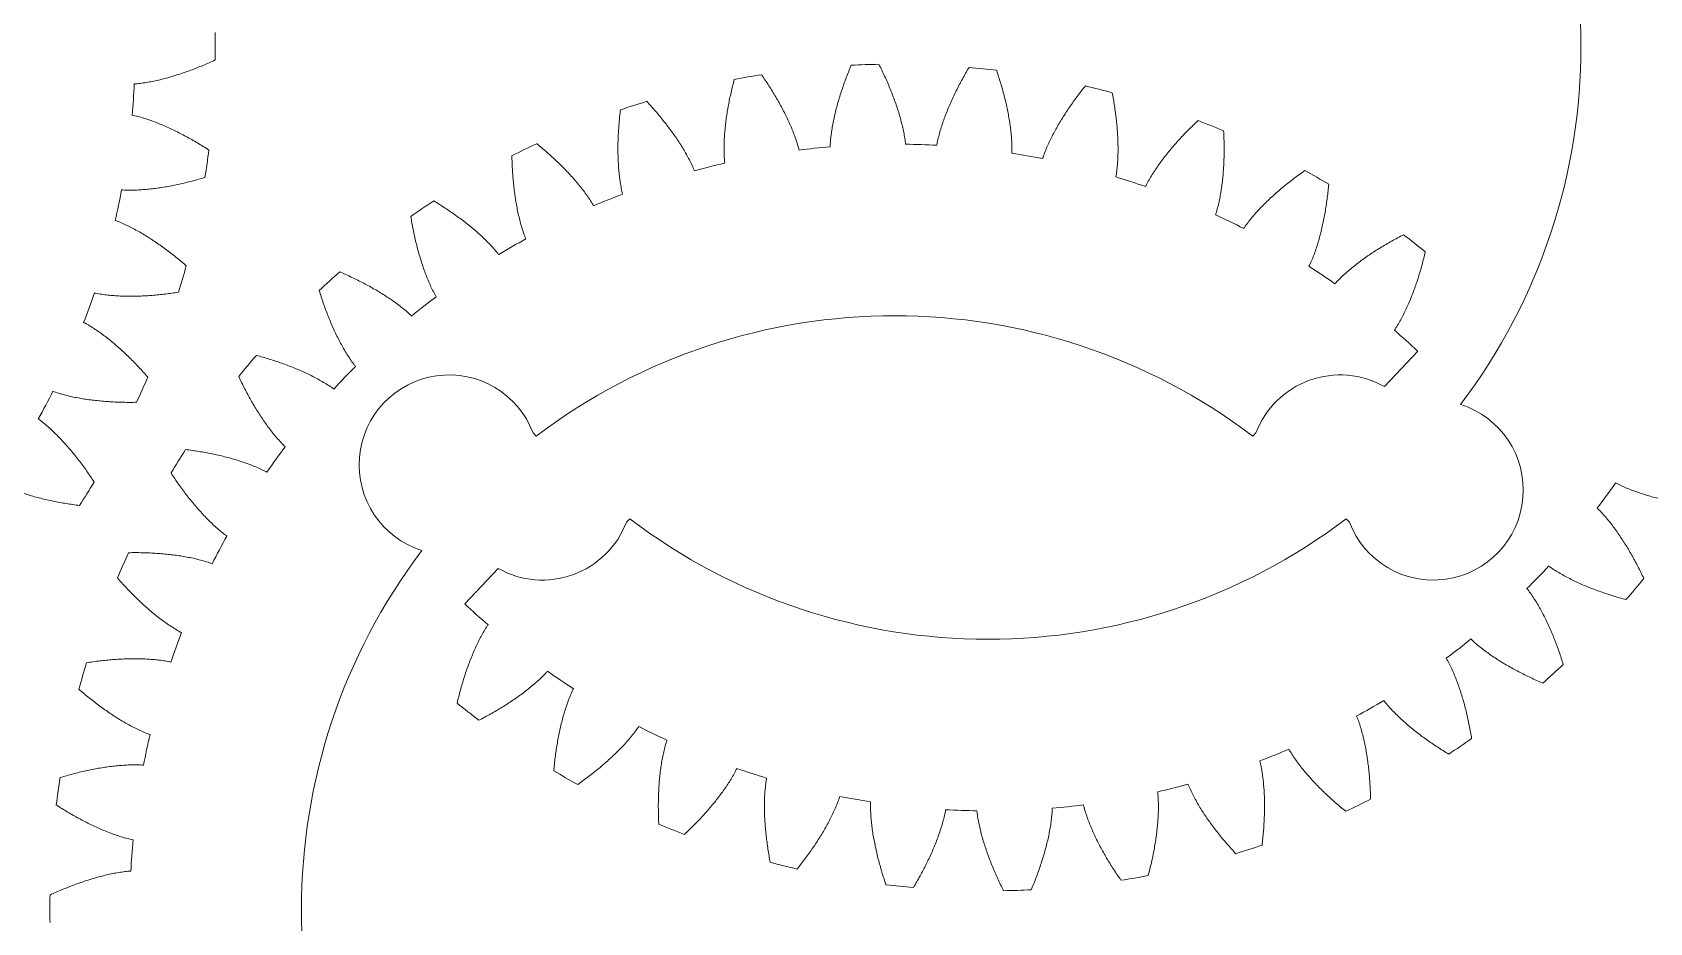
# Model space of a CAD drawing. Header units: millimetres. Extents: x 25 to 635, y 25 to 330.
# Drawn here: x 120.9 to 210.9, y 176.9 to 226.5 of the extents above; entities that cross this region are included whole.
import ezdxf

# ---------------------------------------------------------------- set-up
doc = ezdxf.new("R2010")
doc.units = ezdxf.units.MM
doc.header["$MEASUREMENT"] = 0
doc.layers.add('Single Set', color=7, linetype='Continuous', lineweight=0)

msp = doc.modelspace()

# ---------------------------------------------------------------- linework, layer by layer
at = {"layer": 'Single Set', "color": 1}
for p, q in [((196.134, 206.755), (197.988, 208.73)), ((200.374, 205.765), (200.382, 205.757)), ((148.76, 204.178), (148.94, 203.998)), ((188.81, 203.998), (188.99, 204.178)), ((154.14, 199.401), (153.96, 199.221)), ((194.19, 199.221), (194.01, 199.401)), ((142.576, 197.634), (142.568, 197.643)), ((146.816, 196.645), (144.962, 194.67))]:
    msp.add_line(p, q, dxfattribs=at)
for centre, radius, start, end in [((174.075, 225.7), 33, 322.83748, 37.16252), ((84.075, 225.7), 47, 359.0628, 0.9372), ((168.875, 177.7), 47, 99.0628, 100.9372), ((168.875, 177.7), 47, 91.0628, 92.9372), ((168.875, 177.7), 47, 83.0628, 84.9372), ((84.075, 225.7), 42.549, 354.82626, 357.17374), ((168.875, 177.7), 47, 75.0628, 76.9372), ((168.875, 177.7), 47, 107.0628, 108.9372), ((168.875, 177.7), 47, 67.0628, 68.9372), ((84.075, 225.7), 47, 351.0628, 352.9372), ((168.875, 177.7), 47, 115.0628, 116.9372), ((168.875, 177.7), 42.549, 94.82626, 97.17374), ((168.875, 177.7), 42.549, 86.82626, 89.17374), ((168.875, 177.7), 42.549, 78.82626, 81.17374), ((168.875, 177.7), 42.549, 102.82626, 105.17374), ((168.875, 177.7), 47, 59.0628, 60.9372), ((168.875, 177.7), 42.549, 70.82626, 73.17374), ((84.075, 225.7), 42.549, 346.82626, 349.17374), ((168.875, 177.7), 47, 123.0628, 124.9372), ((168.875, 177.7), 42.549, 110.82626, 113.17374), ((168.875, 177.7), 42.549, 62.82626, 65.17374), ((168.875, 177.7), 47, 51.0628, 52.9372), ((168.875, 177.7), 42.549, 118.82626, 121.17374), ((84.075, 225.7), 47, 343.0628, 344.9372), ((168.875, 177.7), 42.549, 54.82626, 57.17374), ((168.875, 177.7), 47, 131.0628, 132.9372), ((84.075, 225.7), 42.549, 338.82626, 341.17374), ((168.875, 177.7), 42.549, 126.82626, 129.17374), ((168.875, 177.7), 33, 52.83748, 127.16252), ((168.875, 177.7), 42.549, 46.82626, 49.17374), ((168.875, 177.7), 47, 139.0628, 140.9372), ((84.075, 225.7), 47, 335.0628, 336.9372), ((168.875, 177.7), 42.549, 134.82626, 137.17374), ((144.085, 202.407), 5, 20.74948, 252.34688), ((193.665, 202.407), 5, 60.40808, 159.25052), ((84.075, 225.7), 42.549, 330.82626, 333.17374), ((198.865, 200.993), 5, 200.74948, 72.34688), ((168.875, 177.7), 42.549, 142.82626, 145.17374), ((168.875, 177.7), 47, 147.0628, 148.9372), ((84.075, 225.7), 47, 327.0628, 328.9372), ((174.075, 225.7), 42.549, 322.82626, 325.17374), ((149.285, 200.993), 5, 240.40808, 339.25052), ((174.075, 225.7), 33, 232.83748, 307.16252), ((168.875, 177.7), 42.549, 150.82626, 153.17374), ((168.875, 177.7), 47, 155.0628, 156.9372), ((168.875, 177.7), 33, 142.83748, 217.16252), ((174.075, 225.7), 42.549, 314.82626, 317.17374), ((174.075, 225.7), 47, 319.0628, 320.9372), ((174.075, 225.7), 42.549, 226.82626, 229.17374), ((168.875, 177.7), 42.549, 158.82626, 161.17374), ((174.075, 225.7), 42.549, 306.82626, 309.17374), ((168.875, 177.7), 47, 163.0628, 164.9372), ((174.075, 225.7), 42.549, 234.82626, 237.17374), ((174.075, 225.7), 47, 311.0628, 312.9372), ((174.075, 225.7), 47, 231.0628, 232.9372), ((174.075, 225.7), 42.549, 298.82626, 301.17374), ((168.875, 177.7), 42.549, 166.82626, 169.17374), ((174.075, 225.7), 42.549, 242.82626, 245.17374), ((174.075, 225.7), 42.549, 290.82626, 293.17374), ((174.075, 225.7), 47, 303.0628, 304.9372), ((174.075, 225.7), 42.549, 250.82626, 253.17374), ((168.875, 177.7), 47, 171.0628, 172.9372), ((174.075, 225.7), 47, 239.0628, 240.9372), ((174.075, 225.7), 42.549, 282.82626, 285.17374), ((174.075, 225.7), 42.549, 258.82626, 261.17374), ((174.075, 225.7), 47, 295.0628, 296.9372), ((174.075, 225.7), 42.549, 266.82626, 269.17374), ((174.075, 225.7), 42.549, 274.82626, 277.17374), ((174.075, 225.7), 47, 247.0628, 248.9372), ((168.875, 177.7), 42.549, 174.82626, 177.17374), ((174.075, 225.7), 47, 287.0628, 288.9372), ((174.075, 225.7), 47, 255.0628, 256.9372), ((174.075, 225.7), 47, 279.0628, 280.9372), ((168.875, 177.7), 47, 179.0628, 180.9372), ((174.075, 225.7), 47, 263.0628, 264.9372), ((174.075, 225.7), 47, 271.0628, 272.9372)]:
    msp.add_arc(centre, radius, start, end, dxfattribs=at)
for points, knots in [([(126.572, 223.602), (126.597, 223.603), (126.735, 223.611), (126.986, 223.64), (127.326, 223.691), (127.666, 223.756), (128.006, 223.832), (128.347, 223.919), (128.688, 224.016), (129.028, 224.122), (129.369, 224.236), (129.71, 224.359), (130.05, 224.491), (130.39, 224.63), (130.731, 224.776), (130.956, 224.879), (131.069, 224.931)], [0, 0, 0, 0, 0.0074086, 0.041477, 0.0758152, 0.110422, 0.1452973, 0.180441, 0.2158529, 0.251533, 0.2874812, 0.3236977, 0.3601823, 0.3969351, 0.433956, 0.471245, 0.471245, 0.471245, 0.471245]), ([(163.562, 219.916), (163.556, 219.94), (163.525, 220.075), (163.452, 220.317), (163.343, 220.643), (163.22, 220.966), (163.086, 221.288), (162.941, 221.608), (162.787, 221.927), (162.623, 222.244), (162.451, 222.56), (162.271, 222.874), (162.082, 223.187), (161.886, 223.498), (161.683, 223.807), (161.542, 224.011), (161.472, 224.113)], [0, 0, 0, 0, 0.0074086, 0.041477, 0.0758152, 0.110422, 0.1452973, 0.180441, 0.2158529, 0.251533, 0.2874812, 0.3236977, 0.3601823, 0.3969351, 0.433956, 0.471245, 0.471245, 0.471245, 0.471245]), ([(166.467, 224.638), (166.419, 224.523), (166.323, 224.295), (166.189, 223.95), (166.062, 223.605), (165.943, 223.26), (165.832, 222.915), (165.729, 222.571), (165.635, 222.227), (165.55, 221.883), (165.475, 221.539), (165.411, 221.196), (165.358, 220.854), (165.319, 220.513), (165.298, 220.261), (165.296, 220.123), (165.295, 220.098)], [0, 0, 0, 0, 0.037289, 0.0743099, 0.1110627, 0.1475473, 0.1837637, 0.219712, 0.2553921, 0.290804, 0.3259477, 0.360823, 0.3954298, 0.4297679, 0.4638364, 0.471245, 0.471245, 0.471245, 0.471245]), ([(169.489, 220.245), (169.486, 220.269), (169.474, 220.407), (169.436, 220.657), (169.373, 220.995), (169.296, 221.332), (169.208, 221.67), (169.109, 222.007), (169.001, 222.344), (168.883, 222.681), (168.757, 223.018), (168.622, 223.354), (168.479, 223.689), (168.328, 224.025), (168.17, 224.359), (168.059, 224.581), (168.003, 224.692)], [0, 0, 0, 0, 0.0074086, 0.041477, 0.0758152, 0.110422, 0.1452973, 0.180441, 0.2158529, 0.251533, 0.2874812, 0.3236977, 0.3601823, 0.3969351, 0.433956, 0.471245, 0.471245, 0.471245, 0.471245]), ([(173.023, 224.517), (172.959, 224.41), (172.833, 224.196), (172.652, 223.874), (172.478, 223.55), (172.312, 223.225), (172.154, 222.899), (172.004, 222.572), (171.864, 222.244), (171.732, 221.915), (171.61, 221.586), (171.498, 221.255), (171.398, 220.924), (171.312, 220.592), (171.256, 220.345), (171.235, 220.208), (171.231, 220.184)], [0, 0, 0, 0, 0.037289, 0.0743099, 0.1110627, 0.1475473, 0.1837637, 0.219712, 0.2553921, 0.290804, 0.3259477, 0.360823, 0.3954298, 0.4297679, 0.4638364, 0.471245, 0.471245, 0.471245, 0.471245]), ([(175.404, 219.745), (175.405, 219.77), (175.412, 219.908), (175.409, 220.161), (175.394, 220.504), (175.365, 220.849), (175.324, 221.195), (175.274, 221.543), (175.213, 221.892), (175.143, 222.242), (175.065, 222.593), (174.978, 222.945), (174.883, 223.297), (174.781, 223.65), (174.671, 224.003), (174.591, 224.238), (174.552, 224.356)], [0, 0, 0, 0, 0.0074086, 0.041477, 0.0758152, 0.110422, 0.1452973, 0.180441, 0.2158529, 0.251533, 0.2874812, 0.3236977, 0.3601823, 0.3969351, 0.433956, 0.471245, 0.471245, 0.471245, 0.471245]), ([(159.958, 223.846), (159.926, 223.726), (159.864, 223.486), (159.778, 223.126), (159.7, 222.767), (159.63, 222.409), (159.568, 222.052), (159.515, 221.696), (159.47, 221.342), (159.434, 220.99), (159.407, 220.64), (159.391, 220.291), (159.386, 219.945), (159.395, 219.602), (159.41, 219.349), (159.426, 219.212), (159.429, 219.187)], [0, 0, 0, 0, 0.037289, 0.0743099, 0.1110627, 0.1475473, 0.1837637, 0.219712, 0.2553921, 0.290804, 0.3259477, 0.360823, 0.3954298, 0.4297679, 0.4638364, 0.471245, 0.471245, 0.471245, 0.471245]), ([(179.498, 223.484), (179.42, 223.387), (179.266, 223.193), (179.041, 222.899), (178.824, 222.602), (178.614, 222.303), (178.413, 222.003), (178.219, 221.7), (178.034, 221.395), (177.858, 221.088), (177.691, 220.778), (177.535, 220.466), (177.389, 220.152), (177.257, 219.835), (177.168, 219.598), (177.128, 219.466), (177.12, 219.443)], [0, 0, 0, 0, 0.037289, 0.0743099, 0.1110627, 0.1475473, 0.1837637, 0.219712, 0.2553921, 0.290804, 0.3259477, 0.360823, 0.3954298, 0.4297679, 0.4638364, 0.471245, 0.471245, 0.471245, 0.471245]), ([(157.738, 218.766), (157.729, 218.789), (157.679, 218.918), (157.574, 219.148), (157.42, 219.455), (157.253, 219.758), (157.076, 220.058), (156.888, 220.355), (156.691, 220.649), (156.485, 220.941), (156.27, 221.229), (156.048, 221.515), (155.818, 221.799), (155.581, 222.079), (155.336, 222.357), (155.168, 222.54), (155.084, 222.631)], [0, 0, 0, 0, 0.0074086, 0.041477, 0.0758152, 0.110422, 0.1452973, 0.180441, 0.2158529, 0.251533, 0.2874812, 0.3236977, 0.3601823, 0.3969351, 0.433956, 0.471245, 0.471245, 0.471245, 0.471245]), ([(181.192, 218.427), (181.196, 218.452), (181.223, 218.587), (181.255, 218.838), (181.288, 219.18), (181.307, 219.526), (181.315, 219.874), (181.313, 220.226), (181.302, 220.58), (181.281, 220.936), (181.253, 221.295), (181.216, 221.655), (181.171, 222.017), (181.118, 222.381), (181.058, 222.746), (181.013, 222.99), (180.99, 223.112)], [0, 0, 0, 0, 0.0074086, 0.041477, 0.0758152, 0.110422, 0.1452973, 0.180441, 0.2158529, 0.251533, 0.2874812, 0.3236977, 0.3601823, 0.3969351, 0.433956, 0.471245, 0.471245, 0.471245, 0.471245]), ([(130.718, 219.921), (130.614, 219.988), (130.405, 220.122), (130.089, 220.314), (129.771, 220.499), (129.452, 220.676), (129.132, 220.845), (128.811, 221.006), (128.488, 221.159), (128.164, 221.302), (127.839, 221.435), (127.512, 221.558), (127.185, 221.67), (126.855, 221.768), (126.611, 221.832), (126.475, 221.858), (126.451, 221.863)], [0, 0, 0, 0, 0.037289, 0.0743099, 0.1110627, 0.1475473, 0.1837637, 0.219712, 0.2553921, 0.290804, 0.3259477, 0.360823, 0.3954298, 0.4297679, 0.4638364, 0.471245, 0.471245, 0.471245, 0.471245]), ([(153.622, 222.156), (153.608, 222.033), (153.579, 221.787), (153.545, 221.418), (153.518, 221.051), (153.498, 220.687), (153.486, 220.325), (153.483, 219.965), (153.487, 219.609), (153.501, 219.255), (153.523, 218.904), (153.556, 218.557), (153.599, 218.213), (153.655, 217.875), (153.705, 217.626), (153.741, 217.493), (153.747, 217.469)], [0, 0, 0, 0, 0.037289, 0.0743099, 0.1110627, 0.1475473, 0.1837637, 0.219712, 0.2553921, 0.290804, 0.3259477, 0.360823, 0.3954298, 0.4297679, 0.4638364, 0.471245, 0.471245, 0.471245, 0.471245]), ([(185.766, 221.56), (185.676, 221.474), (185.496, 221.304), (185.233, 221.044), (184.976, 220.78), (184.727, 220.514), (184.486, 220.244), (184.252, 219.971), (184.026, 219.695), (183.809, 219.415), (183.6, 219.132), (183.402, 218.845), (183.214, 218.554), (183.04, 218.258), (182.919, 218.036), (182.86, 217.911), (182.85, 217.889)], [0, 0, 0, 0, 0.037289, 0.0743099, 0.1110627, 0.1475473, 0.1837637, 0.219712, 0.2553921, 0.290804, 0.3259477, 0.360823, 0.3954298, 0.4297679, 0.4638364, 0.471245, 0.471245, 0.471245, 0.471245]), ([(186.74, 216.317), (186.748, 216.34), (186.793, 216.471), (186.86, 216.715), (186.94, 217.049), (187.007, 217.389), (187.063, 217.733), (187.111, 218.081), (187.149, 218.433), (187.178, 218.789), (187.199, 219.148), (187.213, 219.51), (187.219, 219.874), (187.217, 220.242), (187.209, 220.612), (187.198, 220.86), (187.192, 220.984)], [0, 0, 0, 0, 0.0074086, 0.041477, 0.0758152, 0.110422, 0.1452973, 0.180441, 0.2158529, 0.251533, 0.2874812, 0.3236977, 0.3601823, 0.3969351, 0.433956, 0.471245, 0.471245, 0.471245, 0.471245]), ([(147.583, 219.601), (147.586, 219.476), (147.592, 219.229), (147.61, 218.859), (147.634, 218.492), (147.665, 218.129), (147.704, 217.768), (147.75, 217.412), (147.805, 217.059), (147.867, 216.711), (147.938, 216.366), (148.019, 216.027), (148.109, 215.693), (148.212, 215.365), (148.296, 215.127), (148.35, 214.999), (148.36, 214.977)], [0, 0, 0, 0, 0.037289, 0.0743099, 0.1110627, 0.1475473, 0.1837637, 0.219712, 0.2553921, 0.290804, 0.3259477, 0.360823, 0.3954298, 0.4297679, 0.4638364, 0.471245, 0.471245, 0.471245, 0.471245]), ([(152.131, 216.816), (152.119, 216.838), (152.052, 216.959), (151.915, 217.171), (151.721, 217.454), (151.513, 217.731), (151.295, 218.004), (151.068, 218.272), (150.832, 218.536), (150.587, 218.796), (150.335, 219.052), (150.075, 219.304), (149.808, 219.552), (149.534, 219.797), (149.253, 220.039), (149.061, 220.196), (148.965, 220.275)], [0, 0, 0, 0, 0.0074086, 0.041477, 0.0758152, 0.110422, 0.1452973, 0.180441, 0.2158529, 0.251533, 0.2874812, 0.3236977, 0.3601823, 0.3969351, 0.433956, 0.471245, 0.471245, 0.471245, 0.471245]), ([(191.706, 218.782), (191.605, 218.71), (191.403, 218.567), (191.106, 218.345), (190.815, 218.12), (190.531, 217.891), (190.255, 217.658), (189.985, 217.42), (189.723, 217.178), (189.469, 216.931), (189.223, 216.679), (188.987, 216.423), (188.761, 216.161), (188.547, 215.892), (188.396, 215.689), (188.32, 215.573), (188.307, 215.553)], [0, 0, 0, 0, 0.037289, 0.0743099, 0.1110627, 0.1475473, 0.1837637, 0.219712, 0.2553921, 0.290804, 0.3259477, 0.360823, 0.3954298, 0.4297679, 0.4638364, 0.471245, 0.471245, 0.471245, 0.471245]), ([(125.867, 217.708), (125.891, 217.706), (126.029, 217.694), (126.282, 217.688), (126.625, 217.691), (126.971, 217.708), (127.319, 217.737), (127.668, 217.775), (128.019, 217.823), (128.371, 217.881), (128.725, 217.947), (129.079, 218.021), (129.435, 218.104), (129.791, 218.194), (130.148, 218.292), (130.385, 218.363), (130.504, 218.398)], [0, 0, 0, 0, 0.0074086, 0.041477, 0.0758152, 0.110422, 0.1452973, 0.180441, 0.2158529, 0.251533, 0.2874812, 0.3236977, 0.3601823, 0.3969351, 0.433956, 0.471245, 0.471245, 0.471245, 0.471245]), ([(191.941, 213.455), (191.952, 213.477), (192.015, 213.6), (192.115, 213.832), (192.24, 214.152), (192.354, 214.479), (192.458, 214.812), (192.553, 215.15), (192.64, 215.494), (192.718, 215.842), (192.79, 216.194), (192.853, 216.551), (192.91, 216.911), (192.96, 217.275), (193.003, 217.643), (193.026, 217.89), (193.038, 218.013)], [0, 0, 0, 0, 0.0074086, 0.041477, 0.0758152, 0.110422, 0.1452973, 0.180441, 0.2158529, 0.251533, 0.2874812, 0.3236977, 0.3601823, 0.3969351, 0.433956, 0.471245, 0.471245, 0.471245, 0.471245]), ([(146.85, 214.105), (146.835, 214.125), (146.752, 214.235), (146.587, 214.427), (146.355, 214.68), (146.111, 214.925), (145.857, 215.165), (145.595, 215.399), (145.324, 215.627), (145.046, 215.85), (144.76, 216.069), (144.468, 216.282), (144.169, 216.491), (143.863, 216.696), (143.551, 216.896), (143.34, 217.025), (143.234, 217.089)], [0, 0, 0, 0, 0.0074086, 0.041477, 0.0758152, 0.110422, 0.1452973, 0.180441, 0.2158529, 0.251533, 0.2874812, 0.3236977, 0.3601823, 0.3969351, 0.433956, 0.471245, 0.471245, 0.471245, 0.471245]), ([(129.46, 213.486), (129.366, 213.567), (129.178, 213.728), (128.891, 213.962), (128.603, 214.19), (128.311, 214.41), (128.018, 214.622), (127.722, 214.826), (127.424, 215.022), (127.123, 215.209), (126.819, 215.386), (126.513, 215.553), (126.204, 215.709), (125.892, 215.852), (125.658, 215.95), (125.528, 215.995), (125.504, 216.003)], [0, 0, 0, 0, 0.037289, 0.0743099, 0.1110627, 0.1475473, 0.1837637, 0.219712, 0.2553921, 0.290804, 0.3259477, 0.360823, 0.3954298, 0.4297679, 0.4638364, 0.471245, 0.471245, 0.471245, 0.471245]), ([(141.959, 216.23), (141.979, 216.107), (142.02, 215.863), (142.088, 215.499), (142.163, 215.139), (142.245, 214.783), (142.333, 214.432), (142.429, 214.085), (142.532, 213.744), (142.642, 213.407), (142.761, 213.076), (142.888, 212.752), (143.024, 212.433), (143.171, 212.123), (143.288, 211.898), (143.359, 211.78), (143.371, 211.759)], [0, 0, 0, 0, 0.037289, 0.0743099, 0.1110627, 0.1475473, 0.1837637, 0.219712, 0.2553921, 0.290804, 0.3259477, 0.360823, 0.3954298, 0.4297679, 0.4638364, 0.471245, 0.471245, 0.471245, 0.471245]), ([(197.201, 215.205), (197.091, 215.148), (196.871, 215.034), (196.546, 214.856), (196.227, 214.673), (195.914, 214.486), (195.608, 214.293), (195.307, 214.095), (195.014, 213.892), (194.728, 213.683), (194.45, 213.468), (194.181, 213.247), (193.92, 213.019), (193.671, 212.783), (193.493, 212.603), (193.402, 212.499), (193.386, 212.48)], [0, 0, 0, 0, 0.037289, 0.0743099, 0.1110627, 0.1475473, 0.1837637, 0.219712, 0.2553921, 0.290804, 0.3259477, 0.360823, 0.3954298, 0.4297679, 0.4638364, 0.471245, 0.471245, 0.471245, 0.471245]), ([(196.692, 209.897), (196.706, 209.917), (196.786, 210.03), (196.917, 210.246), (197.086, 210.545), (197.244, 210.853), (197.393, 211.169), (197.535, 211.49), (197.668, 211.818), (197.795, 212.152), (197.914, 212.491), (198.027, 212.835), (198.133, 213.184), (198.233, 213.538), (198.327, 213.896), (198.384, 214.137), (198.413, 214.258)], [0, 0, 0, 0, 0.0074086, 0.041477, 0.0758152, 0.110422, 0.1452973, 0.180441, 0.2158529, 0.251533, 0.2874812, 0.3236977, 0.3601823, 0.3969351, 0.433956, 0.471245, 0.471245, 0.471245, 0.471245]), ([(141.998, 210.685), (141.98, 210.703), (141.882, 210.801), (141.693, 210.968), (141.427, 211.186), (141.151, 211.395), (140.867, 211.597), (140.575, 211.792), (140.275, 211.98), (139.968, 212.163), (139.655, 212.339), (139.336, 212.51), (139.01, 212.675), (138.679, 212.835), (138.343, 212.99), (138.115, 213.088), (138.001, 213.137)], [0, 0, 0, 0, 0.0074086, 0.041477, 0.0758152, 0.110422, 0.1452973, 0.180441, 0.2158529, 0.251533, 0.2874812, 0.3236977, 0.3601823, 0.3969351, 0.433956, 0.471245, 0.471245, 0.471245, 0.471245]), ([(124.348, 211.969), (124.372, 211.964), (124.507, 211.933), (124.756, 211.892), (125.097, 211.847), (125.442, 211.816), (125.79, 211.796), (126.141, 211.785), (126.495, 211.784), (126.852, 211.792), (127.211, 211.808), (127.572, 211.833), (127.936, 211.865), (128.301, 211.905), (128.669, 211.952), (128.913, 211.989), (129.036, 212.008)], [0, 0, 0, 0, 0.0074086, 0.041477, 0.0758152, 0.110422, 0.1452973, 0.180441, 0.2158529, 0.251533, 0.2874812, 0.3236977, 0.3601823, 0.3969351, 0.433956, 0.471245, 0.471245, 0.471245, 0.471245]), ([(136.859, 212.109), (136.896, 211.99), (136.97, 211.754), (137.089, 211.403), (137.213, 211.057), (137.343, 210.716), (137.48, 210.381), (137.622, 210.051), (137.772, 209.727), (137.928, 209.409), (138.091, 209.098), (138.262, 208.794), (138.442, 208.497), (138.631, 208.211), (138.777, 208.005), (138.864, 207.897), (138.88, 207.878)], [0, 0, 0, 0, 0.037289, 0.0743099, 0.1110627, 0.1475473, 0.1837637, 0.219712, 0.2553921, 0.290804, 0.3259477, 0.360823, 0.3954298, 0.4297679, 0.4638364, 0.471245, 0.471245, 0.471245, 0.471245]), ([(127.319, 207.288), (127.236, 207.381), (127.073, 207.567), (126.822, 207.839), (126.567, 208.105), (126.31, 208.363), (126.049, 208.614), (125.784, 208.857), (125.516, 209.093), (125.244, 209.32), (124.968, 209.537), (124.688, 209.746), (124.404, 209.943), (124.114, 210.128), (123.897, 210.257), (123.774, 210.32), (123.752, 210.331)], [0, 0, 0, 0, 0.037289, 0.0743099, 0.1110627, 0.1475473, 0.1837637, 0.219712, 0.2553921, 0.290804, 0.3259477, 0.360823, 0.3954298, 0.4297679, 0.4638364, 0.471245, 0.471245, 0.471245, 0.471245]), ([(137.669, 206.624), (137.649, 206.639), (137.538, 206.722), (137.327, 206.861), (137.034, 207.04), (136.732, 207.209), (136.422, 207.369), (136.105, 207.521), (135.782, 207.666), (135.453, 207.804), (135.118, 207.936), (134.778, 208.06), (134.433, 208.179), (134.083, 208.291), (133.729, 208.397), (133.49, 208.463), (133.37, 208.496)], [0, 0, 0, 0, 0.0074086, 0.041477, 0.0758152, 0.110422, 0.1452973, 0.180441, 0.2158529, 0.251533, 0.2874812, 0.3236977, 0.3601823, 0.3969351, 0.433956, 0.471245, 0.471245, 0.471245, 0.471245]), ([(132.382, 207.318), (132.435, 207.206), (132.541, 206.982), (132.707, 206.651), (132.879, 206.326), (133.055, 206.007), (133.237, 205.693), (133.424, 205.386), (133.617, 205.086), (133.816, 204.793), (134.021, 204.508), (134.233, 204.231), (134.452, 203.962), (134.679, 203.705), (134.852, 203.521), (134.953, 203.426), (134.972, 203.41)], [0, 0, 0, 0, 0.037289, 0.0743099, 0.1110627, 0.1475473, 0.1837637, 0.219712, 0.2553921, 0.290804, 0.3259477, 0.360823, 0.3954298, 0.4297679, 0.4638364, 0.471245, 0.471245, 0.471245, 0.471245]), ([(122.045, 206.498), (122.068, 206.489), (122.197, 206.44), (122.439, 206.364), (122.77, 206.273), (123.107, 206.194), (123.449, 206.125), (123.795, 206.066), (124.146, 206.016), (124.5, 205.974), (124.858, 205.94), (125.219, 205.914), (125.584, 205.895), (125.951, 205.884), (126.321, 205.879), (126.569, 205.882), (126.693, 205.884)], [0, 0, 0, 0, 0.0074086, 0.041477, 0.0758152, 0.110422, 0.1452973, 0.180441, 0.2158529, 0.251533, 0.2874812, 0.3236977, 0.3601823, 0.3969351, 0.433956, 0.471245, 0.471245, 0.471245, 0.471245]), ([(124.335, 201.449), (124.267, 201.553), (124.131, 201.76), (123.92, 202.064), (123.705, 202.362), (123.486, 202.654), (123.262, 202.939), (123.034, 203.217), (122.801, 203.487), (122.563, 203.749), (122.32, 204.004), (122.072, 204.249), (121.818, 204.484), (121.558, 204.707), (121.36, 204.865), (121.247, 204.945), (121.227, 204.959)], [0, 0, 0, 0, 0.037289, 0.0743099, 0.1110627, 0.1475473, 0.1837637, 0.219712, 0.2553921, 0.290804, 0.3259477, 0.360823, 0.3954298, 0.4297679, 0.4638364, 0.471245, 0.471245, 0.471245, 0.471245]), ([(133.947, 201.999), (133.925, 202.011), (133.804, 202.078), (133.576, 202.186), (133.261, 202.323), (132.938, 202.448), (132.609, 202.564), (132.274, 202.67), (131.934, 202.769), (131.589, 202.86), (131.239, 202.943), (130.885, 203.019), (130.527, 203.089), (130.164, 203.151), (129.798, 203.207), (129.553, 203.239), (129.429, 203.255)], [0, 0, 0, 0, 0.0074086, 0.041477, 0.0758152, 0.110422, 0.1452973, 0.180441, 0.2158529, 0.251533, 0.2874812, 0.3236977, 0.3601823, 0.3969351, 0.433956, 0.471245, 0.471245, 0.471245, 0.471245]), ([(128.615, 201.951), (128.683, 201.847), (128.819, 201.64), (129.03, 201.336), (129.245, 201.038), (129.464, 200.746), (129.688, 200.461), (129.916, 200.183), (130.149, 199.913), (130.387, 199.65), (130.629, 199.396), (130.878, 199.151), (131.132, 198.916), (131.392, 198.693), (131.59, 198.534), (131.703, 198.455), (131.723, 198.441)], [0, 0, 0, 0, 0.037289, 0.0743099, 0.1110627, 0.1475473, 0.1837637, 0.219712, 0.2553921, 0.290804, 0.3259477, 0.360823, 0.3954298, 0.4297679, 0.4638364, 0.471245, 0.471245, 0.471245, 0.471245]), ([(119.003, 201.4), (119.025, 201.389), (119.146, 201.322), (119.374, 201.213), (119.689, 201.077), (120.012, 200.952), (120.341, 200.836), (120.676, 200.729), (121.016, 200.631), (121.361, 200.54), (121.711, 200.456), (122.065, 200.38), (122.423, 200.311), (122.786, 200.249), (123.152, 200.193), (123.397, 200.161), (123.521, 200.145)], [0, 0, 0, 0, 0.0074086, 0.041477, 0.0758152, 0.110422, 0.1452973, 0.180441, 0.2158529, 0.251533, 0.2874812, 0.3236977, 0.3601823, 0.3969351, 0.433956, 0.471245, 0.471245, 0.471245, 0.471245]), ([(209.003, 201.4), (209.025, 201.389), (209.146, 201.322), (209.374, 201.213), (209.689, 201.077), (210.012, 200.952), (210.341, 200.836), (210.676, 200.729), (211.016, 200.631), (211.361, 200.54), (211.711, 200.456), (212.065, 200.38), (212.423, 200.311), (212.786, 200.249), (213.152, 200.193), (213.397, 200.161), (213.521, 200.145)], [0, 0, 0, 0, 0.0074086, 0.041477, 0.0758152, 0.110422, 0.1452973, 0.180441, 0.2158529, 0.251533, 0.2874812, 0.3236977, 0.3601823, 0.3969351, 0.433956, 0.471245, 0.471245, 0.471245, 0.471245]), ([(210.568, 196.082), (210.515, 196.194), (210.409, 196.418), (210.243, 196.749), (210.071, 197.074), (209.895, 197.393), (209.713, 197.707), (209.526, 198.013), (209.333, 198.313), (209.134, 198.607), (208.929, 198.892), (208.717, 199.169), (208.498, 199.438), (208.271, 199.695), (208.098, 199.879), (207.997, 199.973), (207.978, 199.99)], [0, 0, 0, 0, 0.037289, 0.0743099, 0.1110627, 0.1475473, 0.1837637, 0.219712, 0.2553921, 0.290804, 0.3259477, 0.360823, 0.3954298, 0.4297679, 0.4638364, 0.471245, 0.471245, 0.471245, 0.471245]), ([(130.905, 196.902), (130.882, 196.911), (130.753, 196.96), (130.511, 197.035), (130.18, 197.127), (129.843, 197.206), (129.501, 197.274), (129.155, 197.334), (128.804, 197.384), (128.45, 197.426), (128.092, 197.46), (127.731, 197.486), (127.366, 197.505), (126.999, 197.516), (126.629, 197.52), (126.381, 197.518), (126.257, 197.516)], [0, 0, 0, 0, 0.0074086, 0.041477, 0.0758152, 0.110422, 0.1452973, 0.180441, 0.2158529, 0.251533, 0.2874812, 0.3236977, 0.3601823, 0.3969351, 0.433956, 0.471245, 0.471245, 0.471245, 0.471245]), ([(205.281, 196.776), (205.301, 196.761), (205.412, 196.678), (205.623, 196.539), (205.916, 196.36), (206.218, 196.191), (206.528, 196.031), (206.845, 195.878), (207.168, 195.733), (207.497, 195.595), (207.832, 195.464), (208.172, 195.34), (208.517, 195.221), (208.867, 195.109), (209.221, 195.003), (209.46, 194.937), (209.58, 194.904)], [0, 0, 0, 0, 0.0074086, 0.041477, 0.0758152, 0.110422, 0.1452973, 0.180441, 0.2158529, 0.251533, 0.2874812, 0.3236977, 0.3601823, 0.3969351, 0.433956, 0.471245, 0.471245, 0.471245, 0.471245]), ([(125.631, 196.112), (125.714, 196.018), (125.877, 195.832), (126.128, 195.56), (126.383, 195.295), (126.64, 195.037), (126.901, 194.786), (127.166, 194.542), (127.434, 194.307), (127.706, 194.08), (127.982, 193.862), (128.262, 193.654), (128.546, 193.456), (128.836, 193.272), (129.053, 193.143), (129.176, 193.08), (129.198, 193.069)], [0, 0, 0, 0, 0.037289, 0.0743099, 0.1110627, 0.1475473, 0.1837637, 0.219712, 0.2553921, 0.290804, 0.3259477, 0.360823, 0.3954298, 0.4297679, 0.4638364, 0.471245, 0.471245, 0.471245, 0.471245]), ([(206.091, 191.291), (206.054, 191.41), (205.98, 191.646), (205.861, 191.997), (205.737, 192.343), (205.607, 192.684), (205.47, 193.019), (205.327, 193.349), (205.178, 193.673), (205.022, 193.991), (204.859, 194.302), (204.688, 194.606), (204.508, 194.902), (204.319, 195.189), (204.173, 195.395), (204.086, 195.503), (204.07, 195.522)], [0, 0, 0, 0, 0.037289, 0.0743099, 0.1110627, 0.1475473, 0.1837637, 0.219712, 0.2553921, 0.290804, 0.3259477, 0.360823, 0.3954298, 0.4297679, 0.4638364, 0.471245, 0.471245, 0.471245, 0.471245]), ([(146.258, 193.503), (146.244, 193.483), (146.164, 193.37), (146.033, 193.153), (145.864, 192.854), (145.706, 192.546), (145.557, 192.231), (145.415, 191.909), (145.282, 191.581), (145.155, 191.248), (145.036, 190.909), (144.923, 190.564), (144.817, 190.215), (144.717, 189.862), (144.623, 189.504), (144.566, 189.263), (144.537, 189.142)], [0, 0, 0, 0, 0.0074086, 0.041477, 0.0758152, 0.110422, 0.1452973, 0.180441, 0.2158529, 0.251533, 0.2874812, 0.3236977, 0.3601823, 0.3969351, 0.433956, 0.471245, 0.471245, 0.471245, 0.471245]), ([(200.952, 192.714), (200.97, 192.697), (201.067, 192.599), (201.257, 192.432), (201.523, 192.214), (201.799, 192.005), (202.083, 191.803), (202.375, 191.608), (202.675, 191.419), (202.982, 191.237), (203.295, 191.06), (203.614, 190.89), (203.94, 190.724), (204.271, 190.565), (204.607, 190.41), (204.834, 190.312), (204.949, 190.262)], [0, 0, 0, 0, 0.0074086, 0.041477, 0.0758152, 0.110422, 0.1452973, 0.180441, 0.2158529, 0.251533, 0.2874812, 0.3236977, 0.3601823, 0.3969351, 0.433956, 0.471245, 0.471245, 0.471245, 0.471245]), ([(128.602, 191.431), (128.578, 191.436), (128.443, 191.467), (128.194, 191.508), (127.853, 191.553), (127.508, 191.584), (127.16, 191.604), (126.809, 191.615), (126.455, 191.616), (126.098, 191.608), (125.739, 191.592), (125.377, 191.567), (125.014, 191.535), (124.649, 191.495), (124.281, 191.448), (124.037, 191.411), (123.914, 191.392)], [0, 0, 0, 0, 0.0074086, 0.041477, 0.0758152, 0.110422, 0.1452973, 0.180441, 0.2158529, 0.251533, 0.2874812, 0.3236977, 0.3601823, 0.3969351, 0.433956, 0.471245, 0.471245, 0.471245, 0.471245]), ([(145.749, 188.195), (145.859, 188.252), (146.079, 188.366), (146.404, 188.544), (146.723, 188.726), (147.036, 188.914), (147.342, 189.107), (147.642, 189.305), (147.936, 189.508), (148.222, 189.717), (148.5, 189.932), (148.769, 190.153), (149.03, 190.381), (149.279, 190.617), (149.457, 190.797), (149.548, 190.901), (149.564, 190.92)], [0, 0, 0, 0, 0.037289, 0.0743099, 0.1110627, 0.1475473, 0.1837637, 0.219712, 0.2553921, 0.290804, 0.3259477, 0.360823, 0.3954298, 0.4297679, 0.4638364, 0.471245, 0.471245, 0.471245, 0.471245]), ([(200.991, 187.17), (200.971, 187.293), (200.93, 187.537), (200.862, 187.901), (200.787, 188.261), (200.705, 188.617), (200.616, 188.968), (200.521, 189.314), (200.418, 189.656), (200.308, 189.993), (200.189, 190.323), (200.062, 190.648), (199.926, 190.967), (199.779, 191.277), (199.662, 191.501), (199.591, 191.62), (199.579, 191.641)], [0, 0, 0, 0, 0.037289, 0.0743099, 0.1110627, 0.1475473, 0.1837637, 0.219712, 0.2553921, 0.290804, 0.3259477, 0.360823, 0.3954298, 0.4297679, 0.4638364, 0.471245, 0.471245, 0.471245, 0.471245]), ([(123.49, 189.914), (123.584, 189.833), (123.772, 189.672), (124.059, 189.437), (124.347, 189.21), (124.639, 188.99), (124.932, 188.778), (125.228, 188.574), (125.526, 188.378), (125.827, 188.191), (126.131, 188.014), (126.437, 187.847), (126.746, 187.69), (127.058, 187.548), (127.291, 187.45), (127.422, 187.405), (127.446, 187.397)], [0, 0, 0, 0, 0.037289, 0.0743099, 0.1110627, 0.1475473, 0.1837637, 0.219712, 0.2553921, 0.290804, 0.3259477, 0.360823, 0.3954298, 0.4297679, 0.4638364, 0.471245, 0.471245, 0.471245, 0.471245]), ([(151.009, 189.945), (150.998, 189.923), (150.935, 189.8), (150.835, 189.568), (150.71, 189.248), (150.596, 188.921), (150.492, 188.588), (150.397, 188.25), (150.31, 187.906), (150.232, 187.558), (150.16, 187.206), (150.097, 186.849), (150.04, 186.489), (149.99, 186.125), (149.947, 185.757), (149.924, 185.51), (149.912, 185.387)], [0, 0, 0, 0, 0.0074086, 0.041477, 0.0758152, 0.110422, 0.1452973, 0.180441, 0.2158529, 0.251533, 0.2874812, 0.3236977, 0.3601823, 0.3969351, 0.433956, 0.471245, 0.471245, 0.471245, 0.471245]), ([(196.1, 189.295), (196.115, 189.275), (196.198, 189.165), (196.363, 188.973), (196.595, 188.72), (196.839, 188.474), (197.093, 188.235), (197.355, 188.001), (197.626, 187.773), (197.904, 187.549), (198.19, 187.331), (198.482, 187.117), (198.781, 186.908), (199.087, 186.704), (199.399, 186.504), (199.61, 186.375), (199.716, 186.31)], [0, 0, 0, 0, 0.0074086, 0.041477, 0.0758152, 0.110422, 0.1452973, 0.180441, 0.2158529, 0.251533, 0.2874812, 0.3236977, 0.3601823, 0.3969351, 0.433956, 0.471245, 0.471245, 0.471245, 0.471245]), ([(195.367, 183.799), (195.364, 183.923), (195.358, 184.171), (195.34, 184.541), (195.316, 184.908), (195.285, 185.271), (195.246, 185.631), (195.2, 185.988), (195.145, 186.341), (195.083, 186.689), (195.012, 187.033), (194.931, 187.373), (194.841, 187.707), (194.738, 188.034), (194.654, 188.273), (194.6, 188.4), (194.59, 188.423)], [0, 0, 0, 0, 0.037289, 0.0743099, 0.1110627, 0.1475473, 0.1837637, 0.219712, 0.2553921, 0.290804, 0.3259477, 0.360823, 0.3954298, 0.4297679, 0.4638364, 0.471245, 0.471245, 0.471245, 0.471245]), ([(151.244, 184.618), (151.345, 184.69), (151.547, 184.833), (151.844, 185.054), (152.135, 185.279), (152.418, 185.509), (152.695, 185.742), (152.965, 185.98), (153.227, 186.222), (153.481, 186.469), (153.727, 186.721), (153.963, 186.977), (154.189, 187.239), (154.403, 187.508), (154.554, 187.71), (154.63, 187.826), (154.643, 187.847)], [0, 0, 0, 0, 0.037289, 0.0743099, 0.1110627, 0.1475473, 0.1837637, 0.219712, 0.2553921, 0.290804, 0.3259477, 0.360823, 0.3954298, 0.4297679, 0.4638364, 0.471245, 0.471245, 0.471245, 0.471245]), ([(156.21, 187.083), (156.202, 187.06), (156.157, 186.929), (156.09, 186.685), (156.01, 186.351), (155.943, 186.011), (155.886, 185.667), (155.839, 185.319), (155.801, 184.967), (155.772, 184.611), (155.751, 184.252), (155.737, 183.89), (155.731, 183.525), (155.733, 183.158), (155.741, 182.788), (155.752, 182.54), (155.758, 182.416)], [0, 0, 0, 0, 0.0074086, 0.041477, 0.0758152, 0.110422, 0.1452973, 0.180441, 0.2158529, 0.251533, 0.2874812, 0.3236977, 0.3601823, 0.3969351, 0.433956, 0.471245, 0.471245, 0.471245, 0.471245]), ([(190.819, 186.584), (190.831, 186.562), (190.898, 186.441), (191.035, 186.228), (191.229, 185.946), (191.437, 185.668), (191.655, 185.396), (191.882, 185.128), (192.118, 184.864), (192.363, 184.604), (192.615, 184.348), (192.875, 184.096), (193.142, 183.847), (193.416, 183.603), (193.697, 183.361), (193.889, 183.204), (193.985, 183.125)], [0, 0, 0, 0, 0.0074086, 0.041477, 0.0758152, 0.110422, 0.1452973, 0.180441, 0.2158529, 0.251533, 0.2874812, 0.3236977, 0.3601823, 0.3969351, 0.433956, 0.471245, 0.471245, 0.471245, 0.471245]), ([(127.083, 185.692), (127.059, 185.694), (126.921, 185.706), (126.668, 185.712), (126.325, 185.709), (125.979, 185.691), (125.631, 185.663), (125.282, 185.625), (124.931, 185.576), (124.579, 185.519), (124.225, 185.453), (123.871, 185.378), (123.515, 185.296), (123.159, 185.206), (122.802, 185.108), (122.565, 185.037), (122.446, 185.001)], [0, 0, 0, 0, 0.0074086, 0.041477, 0.0758152, 0.110422, 0.1452973, 0.180441, 0.2158529, 0.251533, 0.2874812, 0.3236977, 0.3601823, 0.3969351, 0.433956, 0.471245, 0.471245, 0.471245, 0.471245]), ([(157.184, 181.84), (157.274, 181.925), (157.454, 182.096), (157.717, 182.356), (157.974, 182.619), (158.223, 182.886), (158.464, 183.156), (158.698, 183.429), (158.924, 183.705), (159.141, 183.985), (159.35, 184.268), (159.548, 184.555), (159.735, 184.846), (159.91, 185.141), (160.031, 185.363), (160.09, 185.489), (160.1, 185.511)], [0, 0, 0, 0, 0.037289, 0.0743099, 0.1110627, 0.1475473, 0.1837637, 0.219712, 0.2553921, 0.290804, 0.3259477, 0.360823, 0.3954298, 0.4297679, 0.4638364, 0.471245, 0.471245, 0.471245, 0.471245]), ([(189.328, 181.244), (189.342, 181.367), (189.371, 181.613), (189.405, 181.982), (189.432, 182.349), (189.452, 182.713), (189.464, 183.075), (189.467, 183.434), (189.463, 183.791), (189.449, 184.145), (189.427, 184.496), (189.394, 184.843), (189.351, 185.187), (189.294, 185.525), (189.245, 185.773), (189.209, 185.907), (189.203, 185.931)], [0, 0, 0, 0, 0.037289, 0.0743099, 0.1110627, 0.1475473, 0.1837637, 0.219712, 0.2553921, 0.290804, 0.3259477, 0.360823, 0.3954298, 0.4297679, 0.4638364, 0.471245, 0.471245, 0.471245, 0.471245]), ([(161.758, 184.972), (161.754, 184.948), (161.727, 184.812), (161.695, 184.561), (161.662, 184.22), (161.643, 183.874), (161.635, 183.525), (161.637, 183.174), (161.648, 182.82), (161.668, 182.464), (161.697, 182.105), (161.734, 181.745), (161.779, 181.383), (161.832, 181.019), (161.892, 180.654), (161.937, 180.41), (161.96, 180.288)], [0, 0, 0, 0, 0.0074086, 0.041477, 0.0758152, 0.110422, 0.1452973, 0.180441, 0.2158529, 0.251533, 0.2874812, 0.3236977, 0.3601823, 0.3969351, 0.433956, 0.471245, 0.471245, 0.471245, 0.471245]), ([(185.212, 184.634), (185.221, 184.611), (185.271, 184.482), (185.376, 184.252), (185.53, 183.945), (185.697, 183.642), (185.874, 183.342), (186.062, 183.045), (186.259, 182.75), (186.465, 182.459), (186.68, 182.17), (186.902, 181.884), (187.132, 181.601), (187.369, 181.321), (187.614, 181.042), (187.781, 180.86), (187.866, 180.769)], [0, 0, 0, 0, 0.0074086, 0.041477, 0.0758152, 0.110422, 0.1452973, 0.180441, 0.2158529, 0.251533, 0.2874812, 0.3236977, 0.3601823, 0.3969351, 0.433956, 0.471245, 0.471245, 0.471245, 0.471245]), ([(163.452, 179.916), (163.53, 180.013), (163.684, 180.207), (163.909, 180.501), (164.126, 180.798), (164.336, 181.096), (164.537, 181.397), (164.731, 181.7), (164.916, 182.005), (165.092, 182.312), (165.259, 182.622), (165.415, 182.934), (165.561, 183.248), (165.693, 183.565), (165.782, 183.801), (165.822, 183.934), (165.83, 183.957)], [0, 0, 0, 0, 0.037289, 0.0743099, 0.1110627, 0.1475473, 0.1837637, 0.219712, 0.2553921, 0.290804, 0.3259477, 0.360823, 0.3954298, 0.4297679, 0.4638364, 0.471245, 0.471245, 0.471245, 0.471245]), ([(167.546, 183.655), (167.545, 183.63), (167.538, 183.492), (167.541, 183.239), (167.556, 182.896), (167.585, 182.551), (167.626, 182.204), (167.676, 181.857), (167.737, 181.508), (167.807, 181.158), (167.885, 180.807), (167.972, 180.455), (168.067, 180.103), (168.169, 179.75), (168.279, 179.396), (168.359, 179.162), (168.398, 179.044)], [0, 0, 0, 0, 0.0074086, 0.041477, 0.0758152, 0.110422, 0.1452973, 0.180441, 0.2158529, 0.251533, 0.2874812, 0.3236977, 0.3601823, 0.3969351, 0.433956, 0.471245, 0.471245, 0.471245, 0.471245]), ([(182.992, 179.554), (183.024, 179.674), (183.086, 179.914), (183.172, 180.274), (183.249, 180.633), (183.32, 180.991), (183.382, 181.348), (183.435, 181.703), (183.48, 182.057), (183.516, 182.41), (183.543, 182.76), (183.559, 183.109), (183.564, 183.455), (183.555, 183.798), (183.54, 184.051), (183.524, 184.188), (183.521, 184.212)], [0, 0, 0, 0, 0.037289, 0.0743099, 0.1110627, 0.1475473, 0.1837637, 0.219712, 0.2553921, 0.290804, 0.3259477, 0.360823, 0.3954298, 0.4297679, 0.4638364, 0.471245, 0.471245, 0.471245, 0.471245]), ([(122.232, 183.479), (122.336, 183.412), (122.545, 183.278), (122.861, 183.086), (123.179, 182.901), (123.498, 182.724), (123.818, 182.554), (124.139, 182.393), (124.462, 182.241), (124.786, 182.098), (125.111, 181.965), (125.438, 181.842), (125.765, 181.73), (126.094, 181.632), (126.339, 181.568), (126.475, 181.542), (126.499, 181.537)], [0, 0, 0, 0, 0.037289, 0.0743099, 0.1110627, 0.1475473, 0.1837637, 0.219712, 0.2553921, 0.290804, 0.3259477, 0.360823, 0.3954298, 0.4297679, 0.4638364, 0.471245, 0.471245, 0.471245, 0.471245]), ([(169.927, 178.883), (169.991, 178.99), (170.117, 179.203), (170.298, 179.526), (170.472, 179.85), (170.638, 180.175), (170.796, 180.501), (170.946, 180.828), (171.086, 181.156), (171.218, 181.484), (171.34, 181.814), (171.452, 182.145), (171.552, 182.476), (171.638, 182.808), (171.694, 183.055), (171.715, 183.192), (171.719, 183.216)], [0, 0, 0, 0, 0.037289, 0.0743099, 0.1110627, 0.1475473, 0.1837637, 0.219712, 0.2553921, 0.290804, 0.3259477, 0.360823, 0.3954298, 0.4297679, 0.4638364, 0.471245, 0.471245, 0.471245, 0.471245]), ([(173.461, 183.155), (173.464, 183.131), (173.476, 182.993), (173.514, 182.743), (173.577, 182.405), (173.654, 182.068), (173.742, 181.73), (173.841, 181.393), (173.949, 181.056), (174.067, 180.719), (174.193, 180.382), (174.328, 180.046), (174.471, 179.71), (174.622, 179.375), (174.78, 179.04), (174.891, 178.819), (174.947, 178.708)], [0, 0, 0, 0, 0.0074086, 0.041477, 0.0758152, 0.110422, 0.1452973, 0.180441, 0.2158529, 0.251533, 0.2874812, 0.3236977, 0.3601823, 0.3969351, 0.433956, 0.471245, 0.471245, 0.471245, 0.471245]), ([(176.483, 178.762), (176.531, 178.876), (176.627, 179.105), (176.761, 179.45), (176.888, 179.795), (177.007, 180.14), (177.118, 180.484), (177.221, 180.829), (177.315, 181.173), (177.4, 181.517), (177.475, 181.861), (177.539, 182.203), (177.592, 182.545), (177.631, 182.887), (177.652, 183.139), (177.654, 183.277), (177.655, 183.302)], [0, 0, 0, 0, 0.037289, 0.0743099, 0.1110627, 0.1475473, 0.1837637, 0.219712, 0.2553921, 0.290804, 0.3259477, 0.360823, 0.3954298, 0.4297679, 0.4638364, 0.471245, 0.471245, 0.471245, 0.471245]), ([(179.388, 183.484), (179.394, 183.46), (179.425, 183.325), (179.498, 183.083), (179.607, 182.757), (179.73, 182.434), (179.864, 182.112), (180.009, 181.791), (180.163, 181.473), (180.327, 181.155), (180.499, 180.84), (180.679, 180.526), (180.868, 180.213), (181.064, 179.902), (181.267, 179.593), (181.408, 179.389), (181.478, 179.287)], [0, 0, 0, 0, 0.0074086, 0.041477, 0.0758152, 0.110422, 0.1452973, 0.180441, 0.2158529, 0.251533, 0.2874812, 0.3236977, 0.3601823, 0.3969351, 0.433956, 0.471245, 0.471245, 0.471245, 0.471245]), ([(126.378, 179.798), (126.353, 179.797), (126.215, 179.789), (125.964, 179.76), (125.624, 179.709), (125.284, 179.644), (124.944, 179.567), (124.603, 179.481), (124.262, 179.384), (123.922, 179.278), (123.581, 179.163), (123.24, 179.04), (122.9, 178.909), (122.559, 178.77), (122.219, 178.624), (121.994, 178.52), (121.881, 178.469)], [0, 0, 0, 0, 0.0074086, 0.041477, 0.0758152, 0.110422, 0.1452973, 0.180441, 0.2158529, 0.251533, 0.2874812, 0.3236977, 0.3601823, 0.3969351, 0.433956, 0.471245, 0.471245, 0.471245, 0.471245])]:
    msp.add_open_spline(points, degree=3, knots=knots, dxfattribs=at)

doc.saveas('drawing.dxf')
